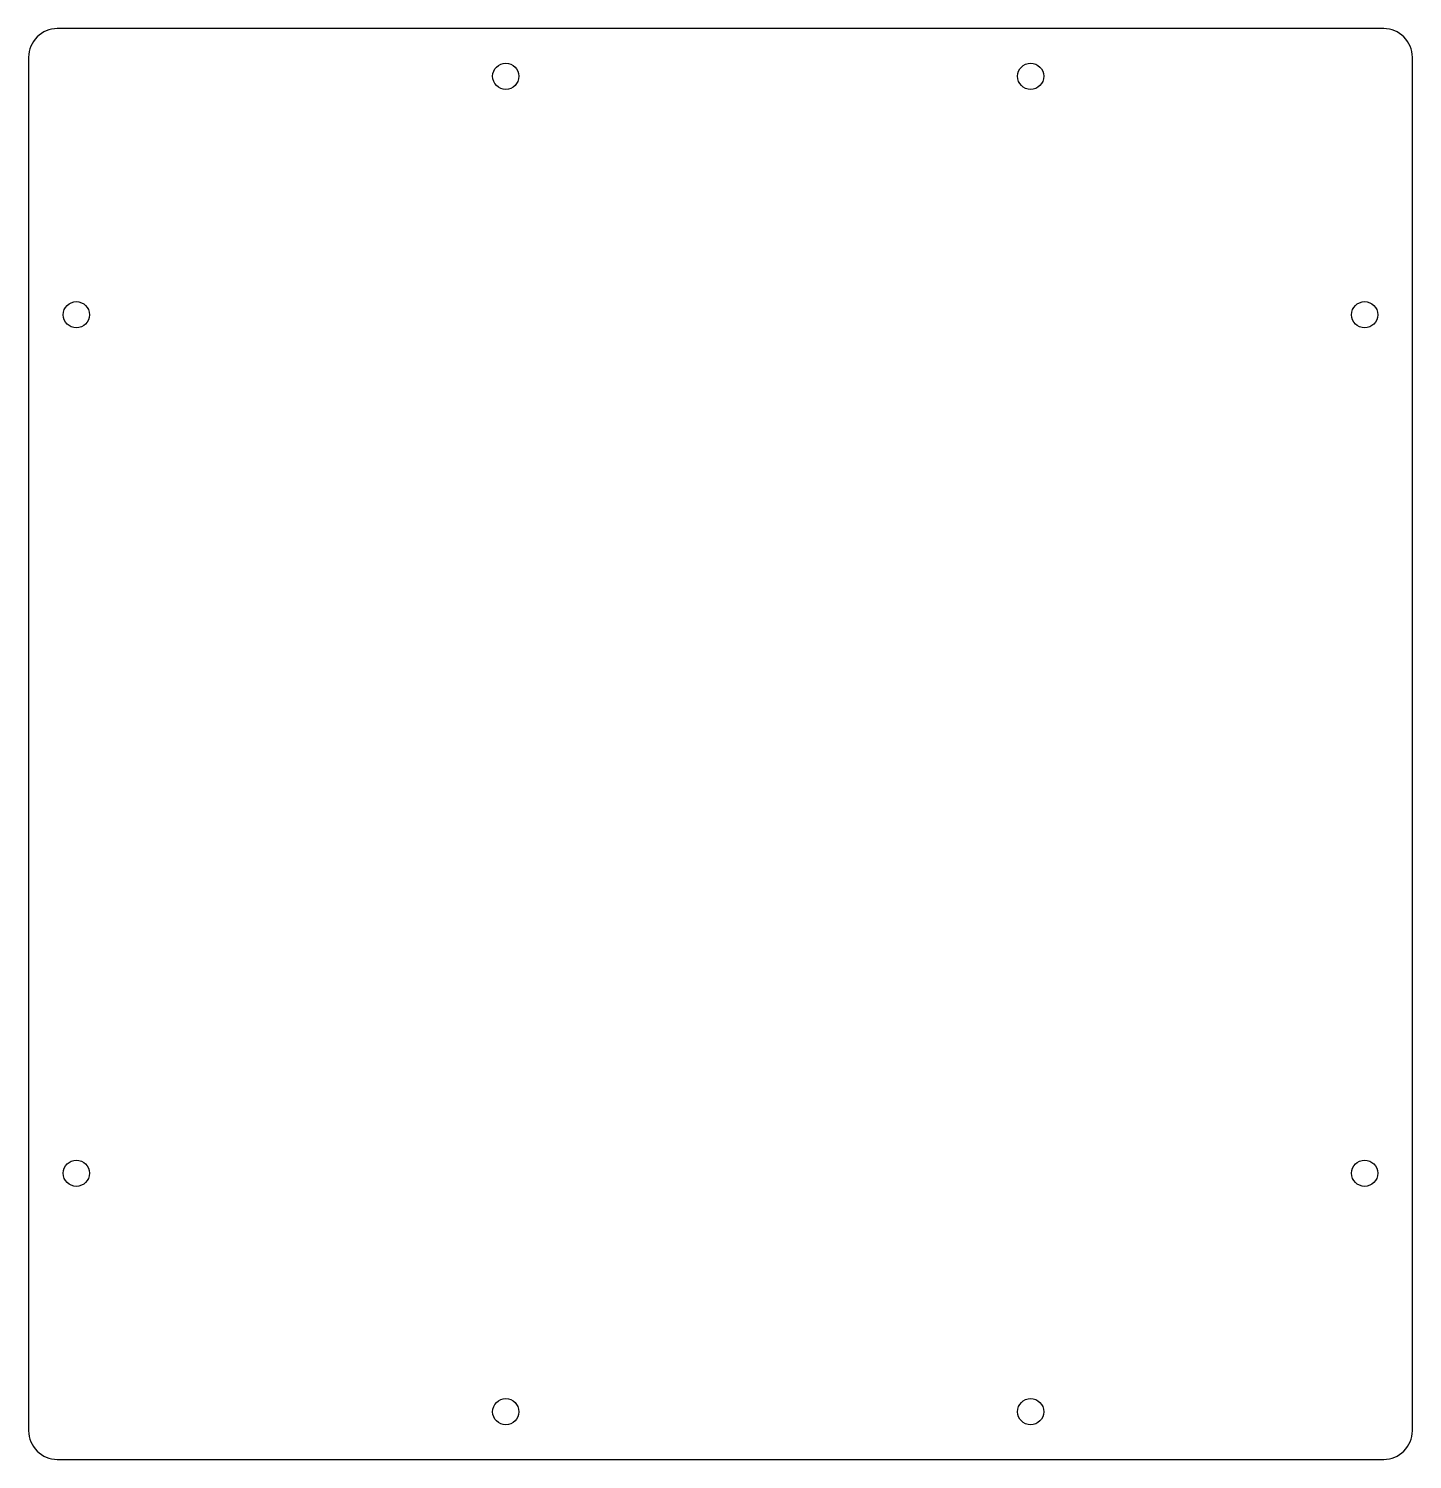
# Model space of a CAD drawing. Header units: millimetres. Extents: x 0 to 290, y 0 to 300.
import ezdxf

# ---------------------------------------------------------------- set-up
doc = ezdxf.new("R2010")
doc.units = ezdxf.units.MM
doc.layers.add('CUT', color=7, linetype='Continuous')

msp = doc.modelspace()

# ---------------------------------------------------------------- linework, layer by layer
at = {"layer": 'CUT'}
msp.add_lwpolyline([(6, 0), (284, 0, 0.414214), (290, 6), (290, 294, 0.414214), (284, 300), (6, 300, 0.414214), (0, 294), (0, 6, 0.414214)], format="xyb", close=True, dxfattribs=at)
for centre in [(100, 290), (210, 290), (10, 240), (280, 240), (10, 60), (280, 60), (100, 10), (210, 10)]:
    msp.add_circle(centre, 2.75, dxfattribs=at)

doc.saveas('drawing.dxf')
